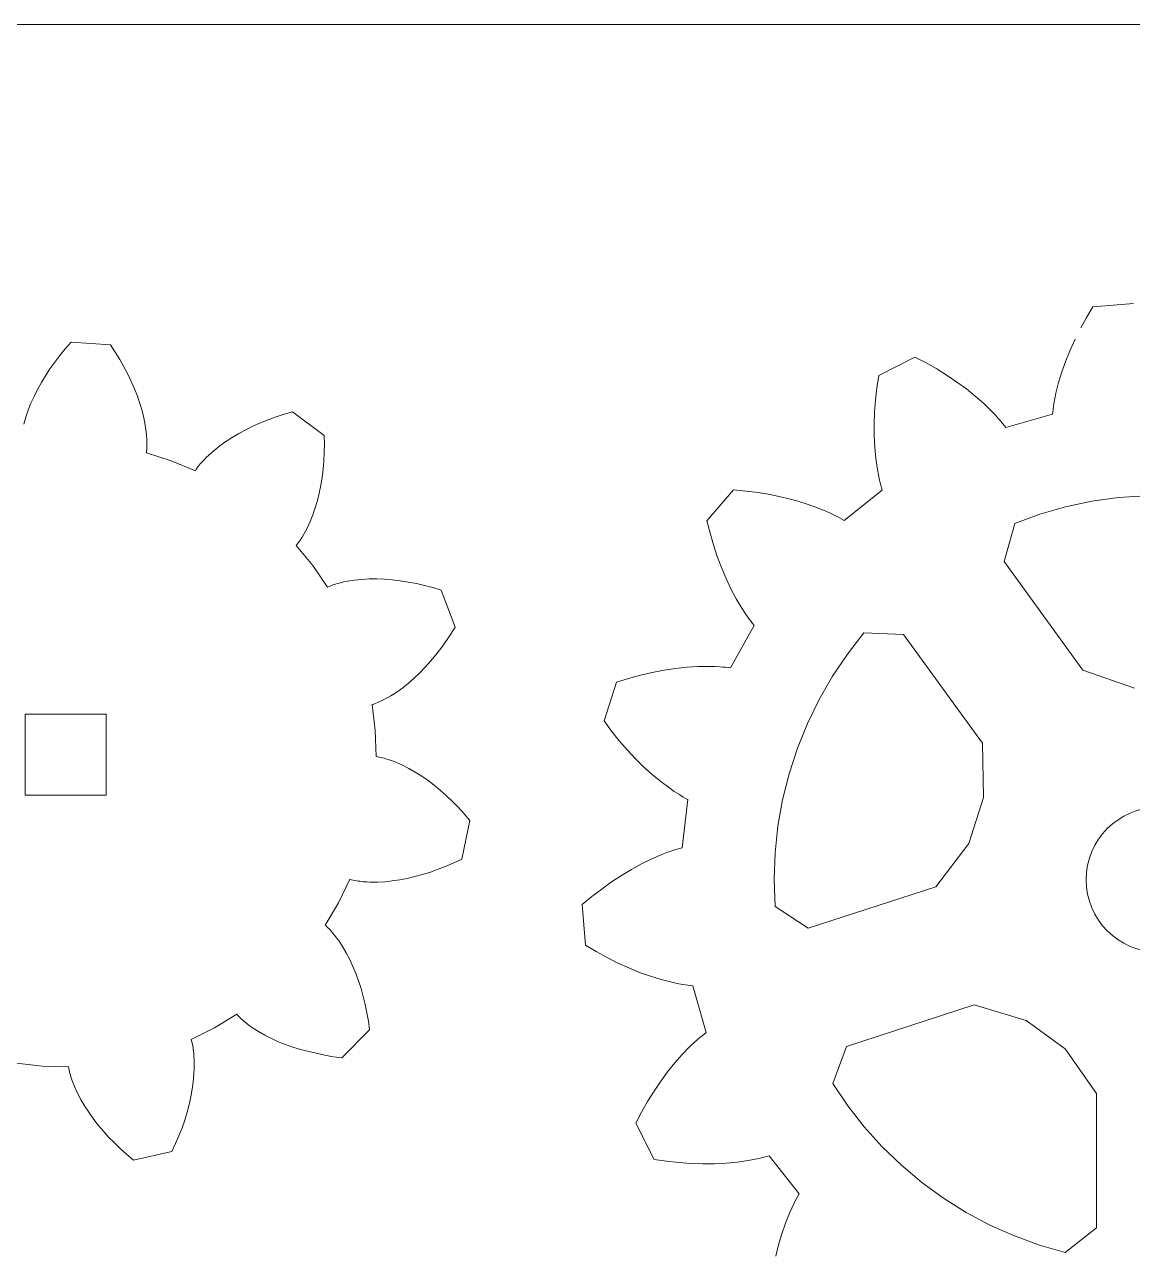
# Model space of a CAD drawing. Header units: centimetres. Extents: x -12 to 12.2, y -9.7 to 9.5.
# Drawn here: x -1.095 to 3.28, y 4.672 to 9.53 of the extents above; entities that cross this region are included whole.
import ezdxf

# ---------------------------------------------------------------- set-up
doc = ezdxf.new("R2010")
doc.units = ezdxf.units.CM
doc.header["$MEASUREMENT"] = 0
doc.layers.add('layer 1', color=7, linetype='Continuous')

msp = doc.modelspace()

# ---------------------------------------------------------------- linework, layer by layer
at = {"layer": 'layer 1', "color": 250, "lineweight": 18}
for points in [[(-11.76837, 9.52994), (-11.76837, 9.52994), (12.03219, 9.52994), (12.03219, 9.52994)], [(3.12457, 8.41516), (3.12457, 8.41516), (3.28472, 8.42777), (3.28472, 8.42777)], [(-0.93423, 8.24906), (-0.93423, 8.24906), (-0.91157, 8.27494), (-0.91157, 8.27494)], [(-0.91157, 8.27494), (-0.91157, 8.27494), (-0.75597, 8.26455), (-0.75597, 8.26455)], [(-0.75597, 8.26455), (-0.75597, 8.26455), (-0.73694, 8.23588), (-0.73694, 8.23588)], [(3.03465, 8.24416), (3.03465, 8.24416), (3.0541, 8.287), (3.0541, 8.287)], [(-0.97588, 8.19641), (-0.97588, 8.19641), (-0.95568, 8.22287), (-0.95568, 8.22287)], [(-0.95568, 8.22287), (-0.95568, 8.22287), (-0.93423, 8.24906), (-0.93423, 8.24906)], [(-0.73694, 8.23588), (-0.73694, 8.23588), (-0.71917, 8.20707), (-0.71917, 8.20707)], [(2.2782, 8.1439), (2.2782, 8.1439), (2.42134, 8.21683), (2.42134, 8.21683)], [(2.42134, 8.21683), (2.42134, 8.21683), (2.46532, 8.19382), (2.46532, 8.19382)], [(3.01729, 8.20136), (3.01729, 8.20136), (3.03465, 8.24416), (3.03465, 8.24416)], [(-1.01249, 8.14282), (-1.01249, 8.14282), (-0.99483, 8.16972), (-0.99483, 8.16972)], [(-0.99483, 8.16972), (-0.99483, 8.16972), (-0.97588, 8.19641), (-0.97588, 8.19641)], [(-0.71917, 8.20707), (-0.71917, 8.20707), (-0.70266, 8.17817), (-0.70266, 8.17817)], [(-0.70266, 8.17817), (-0.70266, 8.17817), (-0.68743, 8.14919), (-0.68743, 8.14919)], [(2.46532, 8.19382), (2.46532, 8.19382), (2.50769, 8.16966), (2.50769, 8.16966)], [(2.50769, 8.16966), (2.50769, 8.16966), (2.54839, 8.14438), (2.54839, 8.14438)], [(3.00206, 8.15867), (3.00206, 8.15867), (3.01729, 8.20136), (3.01729, 8.20136)], [(-1.0439, 8.08859), (-1.0439, 8.08859), (-1.02886, 8.11577), (-1.02886, 8.11577)], [(-1.02886, 8.11577), (-1.02886, 8.11577), (-1.01249, 8.14282), (-1.01249, 8.14282)], [(-0.68743, 8.14919), (-0.68743, 8.14919), (-0.6735, 8.12018), (-0.6735, 8.12018)], [(-0.6735, 8.12018), (-0.6735, 8.12018), (-0.66088, 8.09119), (-0.66088, 8.09119)], [(2.27096, 8.09479), (2.27096, 8.09479), (2.2782, 8.1439), (2.2782, 8.1439)], [(2.54839, 8.14438), (2.54839, 8.14438), (2.58736, 8.11801), (2.58736, 8.11801)], [(2.58736, 8.11801), (2.58736, 8.11801), (2.62452, 8.09059), (2.62452, 8.09059)], [(2.97829, 8.0739), (2.97829, 8.0739), (2.98903, 8.11616), (2.98903, 8.11616)], [(2.98903, 8.11616), (2.98903, 8.11616), (3.00206, 8.15867), (3.00206, 8.15867)], [(-1.05757, 8.06132), (-1.05757, 8.06132), (-1.0439, 8.08859), (-1.0439, 8.08859)], [(-0.66088, 8.09119), (-0.66088, 8.09119), (-0.64959, 8.06226), (-0.64959, 8.06226)], [(2.2656, 8.04631), (2.2656, 8.04631), (2.27096, 8.09479), (2.27096, 8.09479)], [(2.62452, 8.09059), (2.62452, 8.09059), (2.65981, 8.06214), (2.65981, 8.06214)], [(2.97381, 8.0529), (2.97381, 8.0529), (2.97829, 8.0739), (2.97829, 8.0739)], [(-1.08067, 8.00668), (-1.08067, 8.00668), (-1.06985, 8.03401), (-1.06985, 8.03401)], [(-1.06985, 8.03401), (-1.06985, 8.03401), (-1.05757, 8.06132), (-1.05757, 8.06132)], [(-0.64959, 8.06226), (-0.64959, 8.06226), (-0.63966, 8.03342), (-0.63966, 8.03342)], [(-0.63966, 8.03342), (-0.63966, 8.03342), (-0.63112, 8.00471), (-0.63112, 8.00471)], [(2.26214, 7.99853), (2.26214, 7.99853), (2.2656, 8.04631), (2.2656, 8.04631)], [(2.65981, 8.06214), (2.65981, 8.06214), (2.69313, 8.03271), (2.69313, 8.03271)], [(2.69313, 8.03271), (2.69313, 8.03271), (2.72437, 8.00229), (2.72437, 8.00229)], [(2.96675, 8.01119), (2.96675, 8.01119), (2.96827, 8.02157), (2.96827, 8.02157)], [(2.96827, 8.02157), (2.96827, 8.02157), (2.96995, 8.03199), (2.96995, 8.03199)], [(2.96995, 8.03199), (2.96995, 8.03199), (2.97381, 8.0529), (2.97381, 8.0529)], [(-1.09767, 7.95219), (-1.09767, 7.95219), (-1.08998, 7.9794), (-1.08998, 7.9794)], [(-1.08998, 7.9794), (-1.08998, 7.9794), (-1.08067, 8.00668), (-1.08067, 8.00668)], [(-0.63112, 8.00471), (-0.63112, 8.00471), (-0.62403, 7.97619), (-0.62403, 7.97619)], [(-0.62403, 7.97619), (-0.62403, 7.97619), (-0.61843, 7.94791), (-0.61843, 7.94791)], [(-0.1637, 7.95666), (-0.1637, 7.95666), (-0.13333, 7.96887), (-0.13333, 7.96887)], [(-0.13333, 7.96887), (-0.13333, 7.96887), (-0.10203, 7.98021), (-0.10203, 7.98021)], [(-0.10203, 7.98021), (-0.10203, 7.98021), (-0.06983, 7.99064), (-0.06983, 7.99064)], [(-0.06983, 7.99064), (-0.06983, 7.99064), (-0.03676, 8.00017), (-0.03676, 8.00017)], [(-0.03676, 8.00017), (-0.03676, 8.00017), (0.08851, 7.9073), (0.08851, 7.9073)], [(2.26057, 7.9515), (2.26057, 7.9515), (2.26214, 7.99853), (2.26214, 7.99853)], [(2.72437, 8.00229), (2.72437, 8.00229), (2.73916, 7.98672), (2.73916, 7.98672)], [(2.73916, 7.98672), (2.73916, 7.98672), (2.75338, 7.97091), (2.75338, 7.97091)], [(2.75338, 7.97091), (2.75338, 7.97091), (2.76026, 7.96291), (2.76026, 7.96291)], [(2.77994, 7.93854), (2.77994, 7.93854), (2.96422, 7.99051), (2.96422, 7.99051)], [(2.96422, 7.99051), (2.96422, 7.99051), (2.96539, 8.00083), (2.96539, 8.00083)], [(2.96539, 8.00083), (2.96539, 8.00083), (2.96675, 8.01119), (2.96675, 8.01119)], [(-0.61843, 7.94791), (-0.61843, 7.94791), (-0.61443, 7.91992), (-0.61443, 7.91992)], [(-0.61443, 7.91992), (-0.61443, 7.91992), (-0.61306, 7.90605), (-0.61306, 7.90605)], [(-0.24884, 7.91494), (-0.24884, 7.91494), (-0.2215, 7.92967), (-0.2215, 7.92967)], [(-0.2215, 7.92967), (-0.2215, 7.92967), (-0.1931, 7.94359), (-0.1931, 7.94359)], [(-0.1931, 7.94359), (-0.1931, 7.94359), (-0.1637, 7.95666), (-0.1637, 7.95666)], [(2.26091, 7.90531), (2.26091, 7.90531), (2.26057, 7.9515), (2.26057, 7.9515)], [(2.76026, 7.96291), (2.76026, 7.96291), (2.76698, 7.95485), (2.76698, 7.95485)], [(2.76698, 7.95485), (2.76698, 7.95485), (2.77355, 7.94672), (2.77355, 7.94672)], [(2.77355, 7.94672), (2.77355, 7.94672), (2.77994, 7.93854), (2.77994, 7.93854)], [(-0.61306, 7.90605), (-0.61306, 7.90605), (-0.61216, 7.8923), (-0.61216, 7.8923)], [(-0.61216, 7.8923), (-0.61216, 7.8923), (-0.61173, 7.87865), (-0.61173, 7.87865)], [(-0.61172, 7.87188), (-0.61172, 7.87188), (-0.61186, 7.86514), (-0.61186, 7.86514)], [(-0.61173, 7.87865), (-0.61173, 7.87865), (-0.61172, 7.87188), (-0.61172, 7.87188)], [(-0.32406, 7.86592), (-0.32406, 7.86592), (-0.30018, 7.88305), (-0.30018, 7.88305)], [(-0.30018, 7.88305), (-0.30018, 7.88305), (-0.27509, 7.89939), (-0.27509, 7.89939)], [(-0.27509, 7.89939), (-0.27509, 7.89939), (-0.24884, 7.91494), (-0.24884, 7.91494)], [(0.08902, 7.8729), (0.08902, 7.8729), (0.0884, 7.83906), (0.0884, 7.83906)], [(0.08851, 7.9073), (0.08851, 7.9073), (0.08902, 7.8729), (0.08902, 7.8729)], [(2.26317, 7.86005), (2.26317, 7.86005), (2.26091, 7.90531), (2.26091, 7.90531)], [(-0.61324, 7.84519), (-0.61324, 7.84519), (-0.6141, 7.83865), (-0.6141, 7.83865)], [(-0.6141, 7.83865), (-0.6141, 7.83865), (-0.51592, 7.80714), (-0.51592, 7.80714)], [(-0.61259, 7.85179), (-0.61259, 7.85179), (-0.61324, 7.84519), (-0.61324, 7.84519)], [(-0.61214, 7.85845), (-0.61214, 7.85845), (-0.61259, 7.85179), (-0.61259, 7.85179)], [(-0.61186, 7.86514), (-0.61186, 7.86514), (-0.61214, 7.85845), (-0.61214, 7.85845)], [(-0.37784, 7.81958), (-0.37784, 7.81958), (-0.36782, 7.82927), (-0.36782, 7.82927)], [(-0.36782, 7.82927), (-0.36782, 7.82927), (-0.34664, 7.84799), (-0.34664, 7.84799)], [(-0.34664, 7.84799), (-0.34664, 7.84799), (-0.32406, 7.86592), (-0.32406, 7.86592)], [(0.0884, 7.83906), (0.0884, 7.83906), (0.08665, 7.80581), (0.08665, 7.80581)], [(2.2674, 7.81579), (2.2674, 7.81579), (2.26317, 7.86005), (2.26317, 7.86005)], [(-0.51592, 7.80714), (-0.51592, 7.80714), (-0.4207, 7.76755), (-0.4207, 7.76755)], [(-0.4207, 7.76755), (-0.4207, 7.76755), (-0.41713, 7.7731), (-0.41713, 7.7731)], [(-0.41713, 7.7731), (-0.41713, 7.7731), (-0.41334, 7.77855), (-0.41334, 7.77855)], [(-0.41334, 7.77855), (-0.41334, 7.77855), (-0.40938, 7.78391), (-0.40938, 7.78391)], [(-0.40938, 7.78391), (-0.40938, 7.78391), (-0.40526, 7.7892), (-0.40526, 7.7892)], [(-0.40526, 7.7892), (-0.40526, 7.7892), (-0.401, 7.79441), (-0.401, 7.79441)], [(-0.401, 7.79441), (-0.401, 7.79441), (-0.3966, 7.79957), (-0.3966, 7.79957)], [(-0.3966, 7.79957), (-0.3966, 7.79957), (-0.38744, 7.80969), (-0.38744, 7.80969)], [(-0.38744, 7.80969), (-0.38744, 7.80969), (-0.37784, 7.81958), (-0.37784, 7.81958)], [(0.0838, 7.7732), (0.0838, 7.7732), (0.07984, 7.74127), (0.07984, 7.74127)], [(0.08665, 7.80581), (0.08665, 7.80581), (0.0838, 7.7732), (0.0838, 7.7732)], [(2.27364, 7.77263), (2.27364, 7.77263), (2.2674, 7.81579), (2.2674, 7.81579)], [(0.07984, 7.74127), (0.07984, 7.74127), (0.07479, 7.71005), (0.07479, 7.71005)], [(2.27754, 7.75151), (2.27754, 7.75151), (2.27364, 7.77263), (2.27364, 7.77263)], [(2.28199, 7.73072), (2.28199, 7.73072), (2.27754, 7.75151), (2.27754, 7.75151)], [(2.28441, 7.72046), (2.28441, 7.72046), (2.28199, 7.73072), (2.28199, 7.73072)], [(0.06864, 7.67961), (0.06864, 7.67961), (0.0614, 7.64998), (0.0614, 7.64998)], [(0.07479, 7.71005), (0.07479, 7.71005), (0.06864, 7.67961), (0.06864, 7.67961)], [(1.60007, 7.56939), (1.60007, 7.56939), (1.7044, 7.69154), (1.7044, 7.69154)], [(1.7044, 7.69154), (1.7044, 7.69154), (1.75384, 7.68712), (1.75384, 7.68712)], [(1.75384, 7.68712), (1.75384, 7.68712), (1.80223, 7.68101), (1.80223, 7.68101)], [(1.80223, 7.68101), (1.80223, 7.68101), (1.8495, 7.67323), (1.8495, 7.67323)], [(2.1422, 7.57167), (2.1422, 7.57167), (2.29256, 7.69021), (2.29256, 7.69021)], [(2.28698, 7.71027), (2.28698, 7.71027), (2.28441, 7.72046), (2.28441, 7.72046)], [(2.2897, 7.70019), (2.2897, 7.70019), (2.28698, 7.71027), (2.28698, 7.71027)], [(2.29256, 7.69021), (2.29256, 7.69021), (2.2897, 7.70019), (2.2897, 7.70019)], [(0.0614, 7.64998), (0.0614, 7.64998), (0.05306, 7.62121), (0.05306, 7.62121)], [(1.8495, 7.67323), (1.8495, 7.67323), (1.89559, 7.66378), (1.89559, 7.66378)], [(1.89559, 7.66378), (1.89559, 7.66378), (1.94042, 7.65267), (1.94042, 7.65267)], [(1.94042, 7.65267), (1.94042, 7.65267), (1.98391, 7.63989), (1.98391, 7.63989)], [(1.98391, 7.63989), (1.98391, 7.63989), (2.02596, 7.62545), (2.02596, 7.62545)], [(3.12002, 7.64678), (3.12002, 7.64678), (3.01652, 7.62481), (3.01652, 7.62481)], [(3.2248, 7.66149), (3.2248, 7.66149), (3.12002, 7.64678), (3.12002, 7.64678)], [(3.33035, 7.66886), (3.33035, 7.66886), (3.2248, 7.66149), (3.2248, 7.66149)], [(0.04361, 7.59339), (0.04361, 7.59339), (0.03303, 7.56657), (0.03303, 7.56657)], [(0.05306, 7.62121), (0.05306, 7.62121), (0.04361, 7.59339), (0.04361, 7.59339)], [(2.02596, 7.62545), (2.02596, 7.62545), (2.06647, 7.60931), (2.06647, 7.60931)], [(2.06647, 7.60931), (2.06647, 7.60931), (2.08609, 7.60058), (2.08609, 7.60058)], [(2.08609, 7.60058), (2.08609, 7.60058), (2.10528, 7.59141), (2.10528, 7.59141)], [(2.10528, 7.59141), (2.10528, 7.59141), (2.11469, 7.58665), (2.11469, 7.58665)], [(2.11469, 7.58665), (2.11469, 7.58665), (2.12399, 7.58178), (2.12399, 7.58178)], [(2.12399, 7.58178), (2.12399, 7.58178), (2.13316, 7.57679), (2.13316, 7.57679)], [(2.9148, 7.59568), (2.9148, 7.59568), (2.81536, 7.55954), (2.81536, 7.55954)], [(3.01652, 7.62481), (3.01652, 7.62481), (2.9148, 7.59568), (2.9148, 7.59568)], [(0.02126, 7.54086), (0.02126, 7.54086), (0.01492, 7.52846), (0.01492, 7.52846)], [(0.03303, 7.56657), (0.03303, 7.56657), (0.02126, 7.54086), (0.02126, 7.54086)], [(1.61216, 7.52125), (1.61216, 7.52125), (1.60007, 7.56939), (1.60007, 7.56939)], [(2.13316, 7.57679), (2.13316, 7.57679), (2.1422, 7.57167), (2.1422, 7.57167)], [(2.81536, 7.55954), (2.81536, 7.55954), (2.77335, 7.40873), (2.77335, 7.40873)], [(-0.01402, 7.48256), (-0.01402, 7.48256), (-0.01813, 7.47735), (-0.01813, 7.47735)], [(-0.01005, 7.48791), (-0.01005, 7.48791), (-0.01402, 7.48256), (-0.01402, 7.48256)], [(-0.00619, 7.49339), (-0.00619, 7.49339), (-0.01005, 7.48791), (-0.01005, 7.48791)], [(-0.00243, 7.49899), (-0.00243, 7.49899), (-0.00619, 7.49339), (-0.00619, 7.49339)], [(0.00121, 7.50469), (0.00121, 7.50469), (-0.00243, 7.49899), (-0.00243, 7.49899)], [(0.00824, 7.51639), (0.00824, 7.51639), (0.00121, 7.50469), (0.00121, 7.50469)], [(0.01492, 7.52846), (0.01492, 7.52846), (0.00824, 7.51639), (0.00824, 7.51639)], [(1.62577, 7.47441), (1.62577, 7.47441), (1.61216, 7.52125), (1.61216, 7.52125)], [(-0.01813, 7.47735), (-0.01813, 7.47735), (-0.0224, 7.47231), (-0.0224, 7.47231)], [(-0.0224, 7.47231), (-0.0224, 7.47231), (0.04316, 7.39273), (0.04316, 7.39273)], [(1.64086, 7.42893), (1.64086, 7.42893), (1.62577, 7.47441), (1.62577, 7.47441)], [(0.04316, 7.39273), (0.04316, 7.39273), (0.10186, 7.30794), (0.10186, 7.30794)], [(1.6574, 7.38489), (1.6574, 7.38489), (1.64086, 7.42893), (1.64086, 7.42893)], [(1.67539, 7.34235), (1.67539, 7.34235), (1.6574, 7.38489), (1.6574, 7.38489)], [(2.77335, 7.40873), (2.77335, 7.40873), (3.08491, 6.97991), (3.08491, 6.97991)], [(0.17971, 7.33126), (0.17971, 7.33126), (0.20766, 7.33558), (0.20766, 7.33558)], [(0.20766, 7.33558), (0.20766, 7.33558), (0.23634, 7.33845), (0.23634, 7.33845)], [(0.23634, 7.33845), (0.23634, 7.33845), (0.26569, 7.33995), (0.26569, 7.33995)], [(0.26569, 7.33995), (0.26569, 7.33995), (0.29564, 7.34013), (0.29564, 7.34013)], [(0.29564, 7.34013), (0.29564, 7.34013), (0.32612, 7.33902), (0.32612, 7.33902)], [(0.32612, 7.33902), (0.32612, 7.33902), (0.35709, 7.33663), (0.35709, 7.33663)], [(0.35709, 7.33663), (0.35709, 7.33663), (0.3885, 7.33298), (0.3885, 7.33298)], [(1.6948, 7.30139), (1.6948, 7.30139), (1.67539, 7.34235), (1.67539, 7.34235)], [(0.10186, 7.30794), (0.10186, 7.30794), (0.10786, 7.31068), (0.10786, 7.31068)], [(0.10786, 7.31068), (0.10786, 7.31068), (0.114, 7.31321), (0.114, 7.31321)], [(0.114, 7.31321), (0.114, 7.31321), (0.12023, 7.31558), (0.12023, 7.31558)], [(0.12023, 7.31558), (0.12023, 7.31558), (0.12656, 7.3178), (0.12656, 7.3178)], [(0.12656, 7.3178), (0.12656, 7.3178), (0.13296, 7.31989), (0.13296, 7.31989)], [(0.13296, 7.31989), (0.13296, 7.31989), (0.13945, 7.32185), (0.13945, 7.32185)], [(0.13945, 7.32185), (0.13945, 7.32185), (0.15262, 7.32541), (0.15262, 7.32541)], [(0.15262, 7.32541), (0.15262, 7.32541), (0.16605, 7.32854), (0.16605, 7.32854)], [(0.16605, 7.32854), (0.16605, 7.32854), (0.17971, 7.33126), (0.17971, 7.33126)], [(0.3885, 7.33298), (0.3885, 7.33298), (0.4203, 7.32808), (0.4203, 7.32808)], [(0.4203, 7.32808), (0.4203, 7.32808), (0.45246, 7.32194), (0.45246, 7.32194)], [(0.45246, 7.32194), (0.45246, 7.32194), (0.48492, 7.31455), (0.48492, 7.31455)], [(0.48492, 7.31455), (0.48492, 7.31455), (0.51765, 7.30593), (0.51765, 7.30593)], [(0.51765, 7.30593), (0.51765, 7.30593), (0.55061, 7.29605), (0.55061, 7.29605)], [(0.55061, 7.29605), (0.55061, 7.29605), (0.60579, 7.15021), (0.60579, 7.15021)], [(1.71565, 7.26212), (1.71565, 7.26212), (1.6948, 7.30139), (1.6948, 7.30139)], [(1.73793, 7.22465), (1.73793, 7.22465), (1.71565, 7.26212), (1.71565, 7.26212)], [(1.74962, 7.20662), (1.74962, 7.20662), (1.73793, 7.22465), (1.73793, 7.22465)], [(1.76167, 7.18911), (1.76167, 7.18911), (1.74962, 7.20662), (1.74962, 7.20662)], [(0.60579, 7.15021), (0.60579, 7.15021), (0.58762, 7.12099), (0.58762, 7.12099)], [(1.6934, 6.98868), (1.6934, 6.98868), (1.78695, 7.15573), (1.78695, 7.15573)], [(1.76785, 7.18056), (1.76785, 7.18056), (1.76167, 7.18911), (1.76167, 7.18911)], [(1.77412, 7.17214), (1.77412, 7.17214), (1.76785, 7.18056), (1.76785, 7.18056)], [(1.78048, 7.16386), (1.78048, 7.16386), (1.77412, 7.17214), (1.77412, 7.17214)], [(1.78695, 7.15573), (1.78695, 7.15573), (1.78048, 7.16386), (1.78048, 7.16386)], [(0.5688, 7.09286), (0.5688, 7.09286), (0.54936, 7.06583), (0.54936, 7.06583)], [(0.58762, 7.12099), (0.58762, 7.12099), (0.5688, 7.09286), (0.5688, 7.09286)], [(2.22013, 7.12708), (2.22013, 7.12708), (2.15502, 7.04367), (2.15502, 7.04367)], [(2.37653, 7.12042), (2.37653, 7.12042), (2.22013, 7.12708), (2.22013, 7.12708)], [(2.68809, 6.6916), (2.68809, 6.6916), (2.37653, 7.12042), (2.37653, 7.12042)], [(0.54936, 7.06583), (0.54936, 7.06583), (0.52933, 7.03994), (0.52933, 7.03994)], [(0.50873, 7.01522), (0.50873, 7.01522), (0.4876, 6.99169), (0.4876, 6.99169)], [(0.52933, 7.03994), (0.52933, 7.03994), (0.50873, 7.01522), (0.50873, 7.01522)], [(2.15502, 7.04367), (2.15502, 7.04367), (2.09589, 6.95593), (2.09589, 6.95593)], [(0.44386, 6.94839), (0.44386, 6.94839), (0.4213, 6.9287), (0.4213, 6.9287)], [(0.46597, 6.9694), (0.46597, 6.9694), (0.44386, 6.94839), (0.44386, 6.94839)], [(0.4876, 6.99169), (0.4876, 6.99169), (0.46597, 6.9694), (0.46597, 6.9694)], [(1.29041, 6.94672), (1.29041, 6.94672), (1.33746, 6.95959), (1.33746, 6.95959)], [(1.33746, 6.95959), (1.33746, 6.95959), (1.38412, 6.97049), (1.38412, 6.97049)], [(1.38412, 6.97049), (1.38412, 6.97049), (1.43031, 6.9794), (1.43031, 6.9794)], [(1.43031, 6.9794), (1.43031, 6.9794), (1.47599, 6.98629), (1.47599, 6.98629)], [(1.47599, 6.98629), (1.47599, 6.98629), (1.52105, 6.99113), (1.52105, 6.99113)], [(1.52105, 6.99113), (1.52105, 6.99113), (1.56543, 6.99388), (1.56543, 6.99388)], [(1.56543, 6.99388), (1.56543, 6.99388), (1.60903, 6.99446), (1.60903, 6.99446)], [(1.60903, 6.99446), (1.60903, 6.99446), (1.63049, 6.99392), (1.63049, 6.99392)], [(1.63049, 6.99392), (1.63049, 6.99392), (1.65173, 6.99278), (1.65173, 6.99278)], [(1.65173, 6.99278), (1.65173, 6.99278), (1.66224, 6.99199), (1.66224, 6.99199)], [(1.66224, 6.99199), (1.66224, 6.99199), (1.6727, 6.99104), (1.6727, 6.99104)], [(1.6727, 6.99104), (1.6727, 6.99104), (1.68309, 6.98994), (1.68309, 6.98994)], [(1.68309, 6.98994), (1.68309, 6.98994), (1.6934, 6.98868), (1.6934, 6.98868)], [(2.09589, 6.95593), (2.09589, 6.95593), (2.043, 6.86429), (2.043, 6.86429)], [(3.08491, 6.97991), (3.08491, 6.97991), (3.28796, 6.90906), (3.28796, 6.90906)], [(0.3983, 6.9104), (0.3983, 6.9104), (0.3749, 6.89356), (0.3749, 6.89356)], [(0.4213, 6.9287), (0.4213, 6.9287), (0.3983, 6.9104), (0.3983, 6.9104)], [(1.1934, 6.7791), (1.1934, 6.7791), (1.24305, 6.93188), (1.24305, 6.93188)], [(1.24305, 6.93188), (1.24305, 6.93188), (1.29041, 6.94672), (1.29041, 6.94672)], [(0.29614, 6.85067), (0.29614, 6.85067), (0.2899, 6.84832), (0.2899, 6.84832)], [(0.30235, 6.85319), (0.30235, 6.85319), (0.29614, 6.85067), (0.29614, 6.85067)], [(0.30853, 6.85588), (0.30853, 6.85588), (0.30235, 6.85319), (0.30235, 6.85319)], [(0.31469, 6.8587), (0.31469, 6.8587), (0.30853, 6.85588), (0.30853, 6.85588)], [(0.32692, 6.86475), (0.32692, 6.86475), (0.31469, 6.8587), (0.31469, 6.8587)], [(0.33906, 6.87129), (0.33906, 6.87129), (0.32692, 6.86475), (0.32692, 6.86475)], [(0.3511, 6.87829), (0.3511, 6.87829), (0.33906, 6.87129), (0.33906, 6.87129)], [(0.3749, 6.89356), (0.3749, 6.89356), (0.3511, 6.87829), (0.3511, 6.87829)], [(2.043, 6.86429), (2.043, 6.86429), (1.99664, 6.76918), (1.99664, 6.76918)], [(0.28362, 6.84616), (0.28362, 6.84616), (0.27731, 6.84424), (0.27731, 6.84424)], [(0.27731, 6.84424), (0.27731, 6.84424), (0.28944, 6.74184), (0.28944, 6.74184)], [(0.2899, 6.84832), (0.2899, 6.84832), (0.28362, 6.84616), (0.28362, 6.84616)], [(1.22301, 6.73926), (1.22301, 6.73926), (1.1934, 6.7791), (1.1934, 6.7791)], [(1.99664, 6.76918), (1.99664, 6.76918), (1.95701, 6.67107), (1.95701, 6.67107)], [(0.28944, 6.74184), (0.28944, 6.74184), (0.29298, 6.63878), (0.29298, 6.63878)], [(1.2535, 6.70119), (1.2535, 6.70119), (1.22301, 6.73926), (1.22301, 6.73926)], [(1.28484, 6.66495), (1.28484, 6.66495), (1.2535, 6.70119), (1.2535, 6.70119)], [(1.31698, 6.63059), (1.31698, 6.63059), (1.28484, 6.66495), (1.28484, 6.66495)], [(1.95701, 6.67107), (1.95701, 6.67107), (1.92431, 6.57045), (1.92431, 6.57045)], [(2.69273, 6.4766), (2.69273, 6.4766), (2.68809, 6.6916), (2.68809, 6.6916)], [(0.29298, 6.63878), (0.29298, 6.63878), (0.29952, 6.63783), (0.29952, 6.63783)], [(0.29952, 6.63783), (0.29952, 6.63783), (0.30604, 6.63665), (0.30604, 6.63665)], [(0.30604, 6.63665), (0.30604, 6.63665), (0.31257, 6.63527), (0.31257, 6.63527)], [(0.31257, 6.63527), (0.31257, 6.63527), (0.31909, 6.63372), (0.31909, 6.63372)], [(0.31909, 6.63372), (0.31909, 6.63372), (0.32561, 6.63201), (0.32561, 6.63201)], [(0.32561, 6.63201), (0.32561, 6.63201), (0.33212, 6.63015), (0.33212, 6.63015)], [(0.33212, 6.63015), (0.33212, 6.63015), (0.34513, 6.62603), (0.34513, 6.62603)], [(0.34513, 6.62603), (0.34513, 6.62603), (0.35812, 6.6214), (0.35812, 6.6214)], [(0.35812, 6.6214), (0.35812, 6.6214), (0.37109, 6.61631), (0.37109, 6.61631)], [(0.37109, 6.61631), (0.37109, 6.61631), (0.39693, 6.60482), (0.39693, 6.60482)], [(1.34988, 6.59817), (1.34988, 6.59817), (1.31698, 6.63059), (1.31698, 6.63059)], [(0.39693, 6.60482), (0.39693, 6.60482), (0.42261, 6.59173), (0.42261, 6.59173)], [(0.42261, 6.59173), (0.42261, 6.59173), (0.44811, 6.57713), (0.44811, 6.57713)], [(0.44811, 6.57713), (0.44811, 6.57713), (0.4734, 6.56109), (0.4734, 6.56109)], [(0.4734, 6.56109), (0.4734, 6.56109), (0.49844, 6.54367), (0.49844, 6.54367)], [(1.38349, 6.56776), (1.38349, 6.56776), (1.34988, 6.59817), (1.34988, 6.59817)], [(1.41777, 6.53946), (1.41777, 6.53946), (1.38349, 6.56776), (1.38349, 6.56776)], [(1.92431, 6.57045), (1.92431, 6.57045), (1.89871, 6.46778), (1.89871, 6.46778)], [(0.49844, 6.54367), (0.49844, 6.54367), (0.52321, 6.52492), (0.52321, 6.52492)], [(0.52321, 6.52492), (0.52321, 6.52492), (0.54766, 6.50488), (0.54766, 6.50488)], [(1.4527, 6.51336), (1.4527, 6.51336), (1.41777, 6.53946), (1.41777, 6.53946)], [(1.47039, 6.50118), (1.47039, 6.50118), (1.4527, 6.51336), (1.4527, 6.51336)], [(0.54766, 6.50488), (0.54766, 6.50488), (0.57176, 6.48356), (0.57176, 6.48356)], [(0.57176, 6.48356), (0.57176, 6.48356), (0.59549, 6.46101), (0.59549, 6.46101)], [(1.48824, 6.48962), (1.48824, 6.48962), (1.47039, 6.50118), (1.47039, 6.50118)], [(1.49721, 6.48407), (1.49721, 6.48407), (1.48824, 6.48962), (1.48824, 6.48962)], [(1.50623, 6.47869), (1.50623, 6.47869), (1.49721, 6.48407), (1.49721, 6.48407)], [(1.50186, 6.27831), (1.50186, 6.27831), (1.52437, 6.46845), (1.52437, 6.46845)], [(1.51528, 6.47348), (1.51528, 6.47348), (1.50623, 6.47869), (1.50623, 6.47869)], [(1.52437, 6.46845), (1.52437, 6.46845), (1.51528, 6.47348), (1.51528, 6.47348)], [(1.89871, 6.46778), (1.89871, 6.46778), (1.88032, 6.36359), (1.88032, 6.36359)], [(2.63383, 6.29533), (2.63383, 6.29533), (2.69273, 6.4766), (2.69273, 6.4766)], [(0.59549, 6.46101), (0.59549, 6.46101), (0.6188, 6.43724), (0.6188, 6.43724)], [(0.6188, 6.43724), (0.6188, 6.43724), (0.64167, 6.41229), (0.64167, 6.41229)], [(0.66407, 6.38616), (0.66407, 6.38616), (0.63164, 6.23364), (0.63164, 6.23364)], [(0.64167, 6.41229), (0.64167, 6.41229), (0.66407, 6.38616), (0.66407, 6.38616)], [(1.88032, 6.36359), (1.88032, 6.36359), (1.86923, 6.25836), (1.86923, 6.25836)], [(1.46179, 6.26616), (1.46179, 6.26616), (1.47181, 6.26945), (1.47181, 6.26945)], [(1.47181, 6.26945), (1.47181, 6.26945), (1.48183, 6.27258), (1.48183, 6.27258)], [(1.48183, 6.27258), (1.48183, 6.27258), (1.49185, 6.27554), (1.49185, 6.27554)], [(1.49185, 6.27554), (1.49185, 6.27554), (1.50186, 6.27831), (1.50186, 6.27831)], [(2.5037, 6.12412), (2.5037, 6.12412), (2.63383, 6.29533), (2.63383, 6.29533)], [(0.60056, 6.21888), (0.60056, 6.21888), (0.56952, 6.20539), (0.56952, 6.20539)], [(0.63164, 6.23364), (0.63164, 6.23364), (0.60056, 6.21888), (0.60056, 6.21888)], [(1.34169, 6.21463), (1.34169, 6.21463), (1.38164, 6.23415), (1.38164, 6.23415)], [(1.38164, 6.23415), (1.38164, 6.23415), (1.42169, 6.25137), (1.42169, 6.25137)], [(1.42169, 6.25137), (1.42169, 6.25137), (1.44174, 6.25908), (1.44174, 6.25908)], [(1.44174, 6.25908), (1.44174, 6.25908), (1.46179, 6.26616), (1.46179, 6.26616)], [(1.86923, 6.25836), (1.86923, 6.25836), (1.8655, 6.15262), (1.8655, 6.15262)], [(0.47701, 6.17255), (0.47701, 6.17255), (0.44652, 6.16418), (0.44652, 6.16418)], [(0.5077, 6.18221), (0.5077, 6.18221), (0.47701, 6.17255), (0.47701, 6.17255)], [(0.53855, 6.19316), (0.53855, 6.19316), (0.5077, 6.18221), (0.5077, 6.18221)], [(0.56952, 6.20539), (0.56952, 6.20539), (0.53855, 6.19316), (0.53855, 6.19316)], [(1.26236, 6.16906), (1.26236, 6.16906), (1.30191, 6.1929), (1.30191, 6.1929)], [(1.30191, 6.1929), (1.30191, 6.1929), (1.34169, 6.21463), (1.34169, 6.21463)], [(0.18989, 6.15383), (0.18989, 6.15383), (0.14473, 6.06112), (0.14473, 6.06112)], [(0.19624, 6.15203), (0.19624, 6.15203), (0.18989, 6.15383), (0.18989, 6.15383)], [(0.20268, 6.15046), (0.20268, 6.15046), (0.19624, 6.15203), (0.19624, 6.15203)], [(0.2092, 6.14906), (0.2092, 6.14906), (0.20268, 6.15046), (0.20268, 6.15046)], [(0.21579, 6.14783), (0.21579, 6.14783), (0.2092, 6.14906), (0.2092, 6.14906)], [(0.22244, 6.14674), (0.22244, 6.14674), (0.21579, 6.14783), (0.21579, 6.14783)], [(0.22915, 6.14578), (0.22915, 6.14578), (0.22244, 6.14674), (0.22244, 6.14674)], [(0.24271, 6.14426), (0.24271, 6.14426), (0.22915, 6.14578), (0.22915, 6.14578)], [(0.25646, 6.1432), (0.25646, 6.1432), (0.24271, 6.14426), (0.24271, 6.14426)], [(0.27037, 6.14258), (0.27037, 6.14258), (0.25646, 6.1432), (0.25646, 6.1432)], [(0.29865, 6.14256), (0.29865, 6.14256), (0.27037, 6.14258), (0.27037, 6.14258)], [(0.32744, 6.14407), (0.32744, 6.14407), (0.29865, 6.14256), (0.29865, 6.14256)], [(0.35668, 6.14704), (0.35668, 6.14704), (0.32744, 6.14407), (0.32744, 6.14407)], [(0.38631, 6.1514), (0.38631, 6.1514), (0.35668, 6.14704), (0.35668, 6.14704)], [(0.41627, 6.15712), (0.41627, 6.15712), (0.38631, 6.1514), (0.38631, 6.1514)], [(0.44652, 6.16418), (0.44652, 6.16418), (0.41627, 6.15712), (0.41627, 6.15712)], [(1.18415, 6.11523), (1.18415, 6.11523), (1.22308, 6.14315), (1.22308, 6.14315)], [(1.22308, 6.14315), (1.22308, 6.14315), (1.26236, 6.16906), (1.26236, 6.16906)], [(1.8655, 6.15262), (1.8655, 6.15262), (1.86915, 6.04687), (1.86915, 6.04687)], [(1.99959, 5.96033), (1.99959, 5.96033), (2.5037, 6.12412), (2.5037, 6.12412)], [(1.10752, 6.0535), (1.10752, 6.0535), (1.14561, 6.08533), (1.14561, 6.08533)], [(1.14561, 6.08533), (1.14561, 6.08533), (1.18415, 6.11523), (1.18415, 6.11523)], [(0.14473, 6.06112), (0.14473, 6.06112), (0.09199, 5.97252), (0.09199, 5.97252)], [(1.12013, 5.89336), (1.12013, 5.89336), (1.10752, 6.0535), (1.10752, 6.0535)], [(1.86915, 6.04687), (1.86915, 6.04687), (1.99959, 5.96033), (1.99959, 5.96033)], [(0.09199, 5.97252), (0.09199, 5.97252), (0.09697, 5.96819), (0.09697, 5.96819)], [(0.09697, 5.96819), (0.09697, 5.96819), (0.10182, 5.96367), (0.10182, 5.96367)], [(0.10182, 5.96367), (0.10182, 5.96367), (0.10657, 5.95898), (0.10657, 5.95898)], [(0.10657, 5.95898), (0.10657, 5.95898), (0.11122, 5.95415), (0.11122, 5.95415)], [(0.11122, 5.95415), (0.11122, 5.95415), (0.11577, 5.94919), (0.11577, 5.94919)], [(0.11577, 5.94919), (0.11577, 5.94919), (0.12025, 5.9441), (0.12025, 5.9441)], [(0.12025, 5.9441), (0.12025, 5.9441), (0.12896, 5.9336), (0.12896, 5.9336)], [(0.12896, 5.9336), (0.12896, 5.9336), (0.13739, 5.92269), (0.13739, 5.92269)], [(0.13739, 5.92269), (0.13739, 5.92269), (0.14554, 5.91139), (0.14554, 5.91139)], [(0.14554, 5.91139), (0.14554, 5.91139), (0.16107, 5.88777), (0.16107, 5.88777)], [(0.16107, 5.88777), (0.16107, 5.88777), (0.1756, 5.86286), (0.1756, 5.86286)], [(1.16273, 5.86787), (1.16273, 5.86787), (1.12013, 5.89336), (1.12013, 5.89336)], [(0.1756, 5.86286), (0.1756, 5.86286), (0.18916, 5.83679), (0.18916, 5.83679)], [(0.18916, 5.83679), (0.18916, 5.83679), (0.20177, 5.80962), (0.20177, 5.80962)], [(1.20546, 5.84437), (1.20546, 5.84437), (1.16273, 5.86787), (1.16273, 5.86787)], [(1.24828, 5.82289), (1.24828, 5.82289), (1.20546, 5.84437), (1.20546, 5.84437)], [(0.20177, 5.80962), (0.20177, 5.80962), (0.21342, 5.78143), (0.21342, 5.78143)], [(0.21342, 5.78143), (0.21342, 5.78143), (0.22411, 5.75227), (0.22411, 5.75227)], [(1.29113, 5.80344), (1.29113, 5.80344), (1.24828, 5.82289), (1.24828, 5.82289)], [(1.33393, 5.78608), (1.33393, 5.78608), (1.29113, 5.80344), (1.29113, 5.80344)], [(1.37662, 5.77085), (1.37662, 5.77085), (1.33393, 5.78608), (1.33393, 5.78608)], [(0.22411, 5.75227), (0.22411, 5.75227), (0.23384, 5.72218), (0.23384, 5.72218)], [(1.41913, 5.75782), (1.41913, 5.75782), (1.37662, 5.77085), (1.37662, 5.77085)], [(1.46139, 5.74707), (1.46139, 5.74707), (1.41913, 5.75782), (1.41913, 5.75782)], [(1.48239, 5.7426), (1.48239, 5.7426), (1.46139, 5.74707), (1.46139, 5.74707)], [(1.5033, 5.73874), (1.5033, 5.73874), (1.48239, 5.7426), (1.48239, 5.7426)], [(1.51372, 5.73705), (1.51372, 5.73705), (1.5033, 5.73874), (1.5033, 5.73874)], [(1.5241, 5.73553), (1.5241, 5.73553), (1.51372, 5.73705), (1.51372, 5.73705)], [(1.53445, 5.73418), (1.53445, 5.73418), (1.5241, 5.73553), (1.5241, 5.73553)], [(1.54478, 5.733), (1.54478, 5.733), (1.53445, 5.73418), (1.53445, 5.73418)], [(1.59675, 5.54873), (1.59675, 5.54873), (1.54478, 5.733), (1.54478, 5.733)], [(0.23384, 5.72218), (0.23384, 5.72218), (0.2426, 5.69122), (0.2426, 5.69122)], [(0.2426, 5.69122), (0.2426, 5.69122), (0.25036, 5.65942), (0.25036, 5.65942)], [(0.25036, 5.65942), (0.25036, 5.65942), (0.25713, 5.62683), (0.25713, 5.62683)], [(2.65527, 5.65763), (2.65527, 5.65763), (2.15116, 5.49384), (2.15116, 5.49384)], [(2.8612, 5.59561), (2.8612, 5.59561), (2.65527, 5.65763), (2.65527, 5.65763)], [(-0.25693, 5.62029), (-0.25693, 5.62029), (-0.34504, 5.56672), (-0.34504, 5.56672)], [(-0.25255, 5.61535), (-0.25255, 5.61535), (-0.25693, 5.62029), (-0.25693, 5.62029)], [(-0.24798, 5.61054), (-0.24798, 5.61054), (-0.25255, 5.61535), (-0.25255, 5.61535)], [(-0.24325, 5.60584), (-0.24325, 5.60584), (-0.24798, 5.61054), (-0.24798, 5.61054)], [(-0.23837, 5.60124), (-0.23837, 5.60124), (-0.24325, 5.60584), (-0.24325, 5.60584)], [(-0.23337, 5.59673), (-0.23337, 5.59673), (-0.23837, 5.60124), (-0.23837, 5.60124)], [(-0.22825, 5.5923), (-0.22825, 5.5923), (-0.23337, 5.59673), (-0.23337, 5.59673)], [(-0.21766, 5.58368), (-0.21766, 5.58368), (-0.22825, 5.5923), (-0.22825, 5.5923)], [(0.25713, 5.62683), (0.25713, 5.62683), (0.26288, 5.59347), (0.26288, 5.59347)], [(0.26288, 5.59347), (0.26288, 5.59347), (0.26759, 5.55938), (0.26759, 5.55938)], [(3.01538, 5.48358), (3.01538, 5.48358), (2.8612, 5.59561), (2.8612, 5.59561)], [(-0.34504, 5.56672), (-0.34504, 5.56672), (-0.43731, 5.52068), (-0.43731, 5.52068)], [(-0.20667, 5.57536), (-0.20667, 5.57536), (-0.21766, 5.58368), (-0.21766, 5.58368)], [(-0.19529, 5.56731), (-0.19529, 5.56731), (-0.20667, 5.57536), (-0.20667, 5.57536)], [(-0.17152, 5.55201), (-0.17152, 5.55201), (-0.19529, 5.56731), (-0.19529, 5.56731)], [(-0.14648, 5.53772), (-0.14648, 5.53772), (-0.17152, 5.55201), (-0.17152, 5.55201)], [(0.26759, 5.55938), (0.26759, 5.55938), (0.15785, 5.4486), (0.15785, 5.4486)], [(1.58044, 5.53577), (1.58044, 5.53577), (1.58856, 5.54233), (1.58856, 5.54233)], [(1.58856, 5.54233), (1.58856, 5.54233), (1.59675, 5.54873), (1.59675, 5.54873)], [(-0.43731, 5.52068), (-0.43731, 5.52068), (-0.43546, 5.51435), (-0.43546, 5.51435)], [(-0.43546, 5.51435), (-0.43546, 5.51435), (-0.43382, 5.50792), (-0.43382, 5.50792)], [(-0.43382, 5.50792), (-0.43382, 5.50792), (-0.43236, 5.50141), (-0.43236, 5.50141)], [(-0.43236, 5.50141), (-0.43236, 5.50141), (-0.43107, 5.49484), (-0.43107, 5.49484)], [(-0.43107, 5.49484), (-0.43107, 5.49484), (-0.42991, 5.4882), (-0.42991, 5.4882)], [(-0.12028, 5.5244), (-0.12028, 5.5244), (-0.14648, 5.53772), (-0.14648, 5.53772)], [(-0.093, 5.51206), (-0.093, 5.51206), (-0.12028, 5.5244), (-0.12028, 5.5244)], [(-0.0647, 5.50068), (-0.0647, 5.50068), (-0.093, 5.51206), (-0.093, 5.51206)], [(-0.03544, 5.49025), (-0.03544, 5.49025), (-0.0647, 5.50068), (-0.0647, 5.50068)], [(1.50258, 5.46192), (1.50258, 5.46192), (1.53299, 5.49316), (1.53299, 5.49316)], [(1.53299, 5.49316), (1.53299, 5.49316), (1.54856, 5.50795), (1.54856, 5.50795)], [(1.54856, 5.50795), (1.54856, 5.50795), (1.56438, 5.52216), (1.56438, 5.52216)], [(1.56438, 5.52216), (1.56438, 5.52216), (1.57238, 5.52905), (1.57238, 5.52905)], [(1.57238, 5.52905), (1.57238, 5.52905), (1.58044, 5.53577), (1.58044, 5.53577)], [(2.15116, 5.49384), (2.15116, 5.49384), (2.09651, 5.34715), (2.09651, 5.34715)], [(-0.42991, 5.4882), (-0.42991, 5.4882), (-0.4289, 5.4815), (-0.4289, 5.4815)], [(-0.4289, 5.4815), (-0.4289, 5.4815), (-0.42724, 5.46795), (-0.42724, 5.46795)], [(-0.42724, 5.46795), (-0.42724, 5.46795), (-0.42606, 5.45422), (-0.42606, 5.45422)], [(-0.42606, 5.45422), (-0.42606, 5.45422), (-0.4253, 5.4403), (-0.4253, 5.4403)], [(0.12373, 5.45299), (0.12373, 5.45299), (0.09031, 5.45842), (0.09031, 5.45842)], [(0.15785, 5.4486), (0.15785, 5.4486), (0.12373, 5.45299), (0.12373, 5.45299)], [(1.47315, 5.4286), (1.47315, 5.4286), (1.50258, 5.46192), (1.50258, 5.46192)], [(3.13801, 5.30691), (3.13801, 5.30691), (3.01538, 5.48358), (3.01538, 5.48358)], [(-1.02435, 5.41557), (-1.02435, 5.41557), (-1.12686, 5.42674), (-1.12686, 5.42674)], [(-0.92127, 5.41301), (-0.92127, 5.41301), (-1.02435, 5.41557), (-1.02435, 5.41557)], [(-0.92026, 5.40649), (-0.92026, 5.40649), (-0.92127, 5.41301), (-0.92127, 5.41301)], [(-0.91901, 5.39997), (-0.91901, 5.39997), (-0.92026, 5.40649), (-0.92026, 5.40649)], [(-0.91758, 5.39346), (-0.91758, 5.39346), (-0.91901, 5.39997), (-0.91901, 5.39997)], [(-0.91596, 5.38695), (-0.91596, 5.38695), (-0.91758, 5.39346), (-0.91758, 5.39346)], [(-0.42502, 5.41204), (-0.42502, 5.41204), (-0.42625, 5.38323), (-0.42625, 5.38323)], [(-0.4253, 5.4403), (-0.4253, 5.4403), (-0.42502, 5.41204), (-0.42502, 5.41204)], [(1.41728, 5.35614), (1.41728, 5.35614), (1.4447, 5.3933), (1.4447, 5.3933)], [(1.4447, 5.3933), (1.4447, 5.3933), (1.47315, 5.4286), (1.47315, 5.4286)], [(-0.91419, 5.38045), (-0.91419, 5.38045), (-0.91596, 5.38695), (-0.91596, 5.38695)], [(-0.91227, 5.37396), (-0.91227, 5.37396), (-0.91419, 5.38045), (-0.91419, 5.38045)], [(-0.90802, 5.36099), (-0.90802, 5.36099), (-0.91227, 5.37396), (-0.91227, 5.37396)], [(-0.90327, 5.34804), (-0.90327, 5.34804), (-0.90802, 5.36099), (-0.90802, 5.36099)], [(-0.89806, 5.33512), (-0.89806, 5.33512), (-0.90327, 5.34804), (-0.90327, 5.34804)], [(-0.42894, 5.35396), (-0.42894, 5.35396), (-0.43303, 5.3243), (-0.43303, 5.3243)], [(-0.42625, 5.38323), (-0.42625, 5.38323), (-0.42894, 5.35396), (-0.42894, 5.35396)], [(1.39091, 5.31717), (1.39091, 5.31717), (1.41728, 5.35614), (1.41728, 5.35614)], [(2.09651, 5.34715), (2.09651, 5.34715), (2.15572, 5.25945), (2.15572, 5.25945)], [(-0.88633, 5.3094), (-0.88633, 5.3094), (-0.89806, 5.33512), (-0.89806, 5.33512)], [(-0.873, 5.28384), (-0.873, 5.28384), (-0.88633, 5.3094), (-0.88633, 5.3094)], [(-0.43303, 5.3243), (-0.43303, 5.3243), (-0.43847, 5.29428), (-0.43847, 5.29428)], [(1.36563, 5.27648), (1.36563, 5.27648), (1.39091, 5.31717), (1.39091, 5.31717)], [(3.13801, 4.77686), (3.13801, 4.77686), (3.13801, 5.30691), (3.13801, 5.30691)], [(-0.85815, 5.25847), (-0.85815, 5.25847), (-0.873, 5.28384), (-0.873, 5.28384)], [(-0.84187, 5.23333), (-0.84187, 5.23333), (-0.85815, 5.25847), (-0.85815, 5.25847)], [(-0.44524, 5.26397), (-0.44524, 5.26397), (-0.45332, 5.2334), (-0.45332, 5.2334)], [(-0.43847, 5.29428), (-0.43847, 5.29428), (-0.44524, 5.26397), (-0.44524, 5.26397)], [(1.34146, 5.23411), (1.34146, 5.23411), (1.36563, 5.27648), (1.36563, 5.27648)], [(2.15572, 5.25945), (2.15572, 5.25945), (2.22088, 5.1761), (2.22088, 5.1761)], [(-0.82422, 5.20845), (-0.82422, 5.20845), (-0.84187, 5.23333), (-0.84187, 5.23333)], [(-0.80524, 5.18387), (-0.80524, 5.18387), (-0.82422, 5.20845), (-0.82422, 5.20845)], [(-0.46269, 5.20262), (-0.46269, 5.20262), (-0.47335, 5.17167), (-0.47335, 5.17167)], [(-0.45332, 5.2334), (-0.45332, 5.2334), (-0.46269, 5.20262), (-0.46269, 5.20262)], [(1.31846, 5.19012), (1.31846, 5.19012), (1.34146, 5.23411), (1.34146, 5.23411)], [(-0.78496, 5.15961), (-0.78496, 5.15961), (-0.80524, 5.18387), (-0.80524, 5.18387)], [(-0.76342, 5.13571), (-0.76342, 5.13571), (-0.78496, 5.15961), (-0.78496, 5.15961)], [(-0.47335, 5.17167), (-0.47335, 5.17167), (-0.48528, 5.14059), (-0.48528, 5.14059)], [(1.39139, 5.04699), (1.39139, 5.04699), (1.31846, 5.19012), (1.31846, 5.19012)], [(2.22088, 5.1761), (2.22088, 5.1761), (2.2917, 5.09749), (2.2917, 5.09749)], [(-0.74064, 5.1122), (-0.74064, 5.1122), (-0.76342, 5.13571), (-0.76342, 5.13571)], [(-0.71666, 5.08911), (-0.71666, 5.08911), (-0.74064, 5.1122), (-0.74064, 5.1122)], [(-0.49848, 5.10942), (-0.49848, 5.10942), (-0.51294, 5.07819), (-0.51294, 5.07819)], [(-0.48528, 5.14059), (-0.48528, 5.14059), (-0.49848, 5.10942), (-0.49848, 5.10942)], [(-0.69149, 5.06648), (-0.69149, 5.06648), (-0.71666, 5.08911), (-0.71666, 5.08911)], [(-0.66516, 5.04433), (-0.66516, 5.04433), (-0.69149, 5.06648), (-0.69149, 5.06648)], [(-0.51294, 5.07819), (-0.51294, 5.07819), (-0.66516, 5.04433), (-0.66516, 5.04433)], [(1.81483, 5.0532), (1.81483, 5.0532), (1.80457, 5.05077), (1.80457, 5.05077)], [(1.82501, 5.05577), (1.82501, 5.05577), (1.81483, 5.0532), (1.81483, 5.0532)], [(1.8351, 5.05848), (1.8351, 5.05848), (1.82501, 5.05577), (1.82501, 5.05577)], [(1.84508, 5.06135), (1.84508, 5.06135), (1.8351, 5.05848), (1.8351, 5.05848)], [(1.96362, 4.91098), (1.96362, 4.91098), (1.84508, 5.06135), (1.84508, 5.06135)], [(2.2917, 5.09749), (2.2917, 5.09749), (2.36783, 5.024), (2.36783, 5.024)], [(1.4405, 5.03975), (1.4405, 5.03975), (1.39139, 5.04699), (1.39139, 5.04699)], [(1.48898, 5.03439), (1.48898, 5.03439), (1.4405, 5.03975), (1.4405, 5.03975)], [(1.53676, 5.03092), (1.53676, 5.03092), (1.48898, 5.03439), (1.48898, 5.03439)], [(1.58379, 5.02935), (1.58379, 5.02935), (1.53676, 5.03092), (1.53676, 5.03092)], [(1.62998, 5.02969), (1.62998, 5.02969), (1.58379, 5.02935), (1.58379, 5.02935)], [(1.67524, 5.03196), (1.67524, 5.03196), (1.62998, 5.02969), (1.62998, 5.02969)], [(1.7195, 5.03619), (1.7195, 5.03619), (1.67524, 5.03196), (1.67524, 5.03196)], [(1.76265, 5.04243), (1.76265, 5.04243), (1.7195, 5.03619), (1.7195, 5.03619)], [(1.78377, 5.04633), (1.78377, 5.04633), (1.76265, 5.04243), (1.76265, 5.04243)], [(1.80457, 5.05077), (1.80457, 5.05077), (1.78377, 5.04633), (1.78377, 5.04633)], [(2.36783, 5.024), (2.36783, 5.024), (2.44889, 4.956), (2.44889, 4.956)], [(2.44889, 4.956), (2.44889, 4.956), (2.53448, 4.8938), (2.53448, 4.8938)], [(1.9585, 4.90194), (1.9585, 4.90194), (1.96362, 4.91098), (1.96362, 4.91098)], [(1.93471, 4.85488), (1.93471, 4.85488), (1.94387, 4.87406), (1.94387, 4.87406)], [(1.94387, 4.87406), (1.94387, 4.87406), (1.94863, 4.88347), (1.94863, 4.88347)], [(1.94863, 4.88347), (1.94863, 4.88347), (1.95351, 4.89277), (1.95351, 4.89277)], [(1.95351, 4.89277), (1.95351, 4.89277), (1.9585, 4.90194), (1.9585, 4.90194)], [(2.53448, 4.8938), (2.53448, 4.8938), (2.62421, 4.83773), (2.62421, 4.83773)], [(1.90984, 4.79475), (1.90984, 4.79475), (1.92598, 4.83525), (1.92598, 4.83525)], [(1.92598, 4.83525), (1.92598, 4.83525), (1.93471, 4.85488), (1.93471, 4.85488)], [(2.62421, 4.83773), (2.62421, 4.83773), (2.71762, 4.78804), (2.71762, 4.78804)], [(1.89539, 4.7527), (1.89539, 4.7527), (1.90984, 4.79475), (1.90984, 4.79475)], [(2.71762, 4.78804), (2.71762, 4.78804), (2.81427, 4.74498), (2.81427, 4.74498)], [(3.01538, 4.67955), (3.01538, 4.67955), (3.13801, 4.77686), (3.13801, 4.77686)], [(1.88262, 4.70921), (1.88262, 4.70921), (1.89539, 4.7527), (1.89539, 4.7527)], [(2.81427, 4.74498), (2.81427, 4.74498), (2.91368, 4.70875), (2.91368, 4.70875)], [(1.87151, 4.66438), (1.87151, 4.66438), (1.88262, 4.70921), (1.88262, 4.70921)], [(2.91368, 4.70875), (2.91368, 4.70875), (3.01538, 4.67955), (3.01538, 4.67955)]]:
    msp.add_open_spline(points, degree=3, dxfattribs=at)
for points, knots in [([(3.0766, 8.33167), (3.0766, 8.33167), (3.09909, 8.37256), (3.09909, 8.37256), (3.09909, 8.37256), (3.09909, 8.37256), (3.12457, 8.41516), (3.12457, 8.41516)], [0, 0, 0, 0, 0.3333333, 0.3333333, 0.3333333, 0.3333333, 1, 1, 1, 1]), ([(-0.77243, 6.48664), (-0.77243, 6.48664), (-1.09243, 6.48664), (-1.09243, 6.48664), (-1.09243, 6.48664), (-1.09243, 6.48664), (-1.09243, 6.80664), (-1.09243, 6.80664), (-1.09243, 6.80664), (-1.09243, 6.80664), (-0.77243, 6.80664), (-0.77243, 6.80664), (-0.77243, 6.80664), (-0.77243, 6.80664), (-0.77243, 6.48664), (-0.77243, 6.48664)], [0, 0, 0, 0, 0.2, 0.2, 0.2, 0.2, 0.4, 0.4, 0.4, 0.4, 0.6, 0.6, 0.6, 0.6, 1, 1, 1, 1]), ([(3.66901, 6.15203), (3.66901, 5.99423), (3.54107, 5.86629), (3.38326, 5.86629), (3.38326, 5.86629), (3.22544, 5.86629), (3.09751, 5.99423), (3.09751, 6.15203), (3.09751, 6.15203), (3.09751, 6.30985), (3.22544, 6.43778), (3.38326, 6.43778), (3.38326, 6.43778), (3.54107, 6.43778), (3.66901, 6.30985), (3.66901, 6.15203)], [0, 0, 0, 0, 0.2, 0.2, 0.2, 0.2, 0.4, 0.4, 0.4, 0.4, 0.6, 0.6, 0.6, 0.6, 1, 1, 1, 1]), ([(-0.03544, 5.49025), (-0.03544, 5.49025), (-0.00526, 5.48081), (-0.00526, 5.48081), (-0.00526, 5.48081), (-0.00526, 5.48081), (0.09031, 5.45842), (0.09031, 5.45842)], [0, 0, 0, 0, 0.3333333, 0.3333333, 0.3333333, 0.3333333, 1, 1, 1, 1])]:
    msp.add_open_spline(points, degree=3, knots=knots, dxfattribs=at)

doc.saveas('drawing.dxf')
